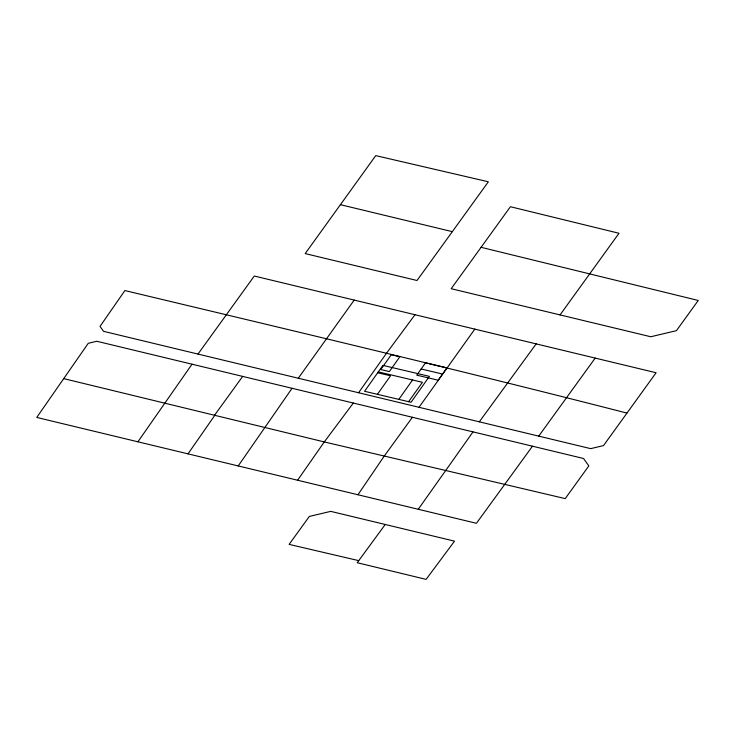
<?xml version="1.0" encoding="UTF-8"?>
<svg xmlns="http://www.w3.org/2000/svg" width="735" height="735" viewBox="0 0 735 735"><rect width="100%" height="100%" fill="white"/><g stroke="black" fill="none" stroke-linecap="round" stroke-linejoin="round"><path stroke-width="1.1" d="M357.936 494.756L384.157 456.214L412.409 417.26M292.061 388.282L238.213 465.953M63.724 378.617L324.291 441.928L565.215 498.615L588.827 465.916L583.562 458.502L96.772 341.26L88.246 343.318L36.75 417.443L137.904 441.799L192.019 364.192M187.995 453.872L214.831 415.312M137.904 441.799L297.583 480.231L324.291 441.928L353.324 403.046M358.561 392.738L386.84 352.772L415.018 314.727M377.413 394.318L390.533 375.787L377.689 372.755M398.82 399.371L412.537 379.977M473.018 431.868L418.261 509.272L297.583 480.231M354.206 300.073L298.3 378.222M408.605 401.677L422.432 382.31L378.295 371.901M419.005 407.291L474.819 329.124L656.107 372.746L603.499 445.585L590.683 448.644L103.58 331.338L100.015 326.404L124.895 290.564C292.457 330.594 460.092 370.265 626.973 413.088M198 354.059L254.301 276.029L474.819 329.124M452.328 231.654L417.011 280.504L305.2 253.584L375.76 155.618L488.352 181.784L452.328 231.654L340.415 204.679M560.052 314.911L618.999 233.271L510.421 206.719L451.18 288.708L650.778 336.749L676.439 330.658L698.25 300.468L481.094 247.318M538.737 436.131L595.194 358.083M214.537 415.257L242.688 376.393M532.489 446.191L476.418 523.302L418.261 509.272M479.33 421.807L536.183 343.87M385.241 524.487L357.219 562.716L426.107 579.382L454.515 541.153L330.732 511.367L309.352 516.429L289.112 544.387L358.726 560.64M421.146 368.988L442.543 374.041M382.907 365.387L364.578 391.296L411.067 402.265L429.405 376.357L382.907 365.387M391.277 354.729L380.785 369.558L389.339 371.579L399.831 356.751L391.277 354.729M425.519 362.814L416.773 375.162L438.17 380.215L446.917 367.858L425.519 362.814"/></g></svg>
